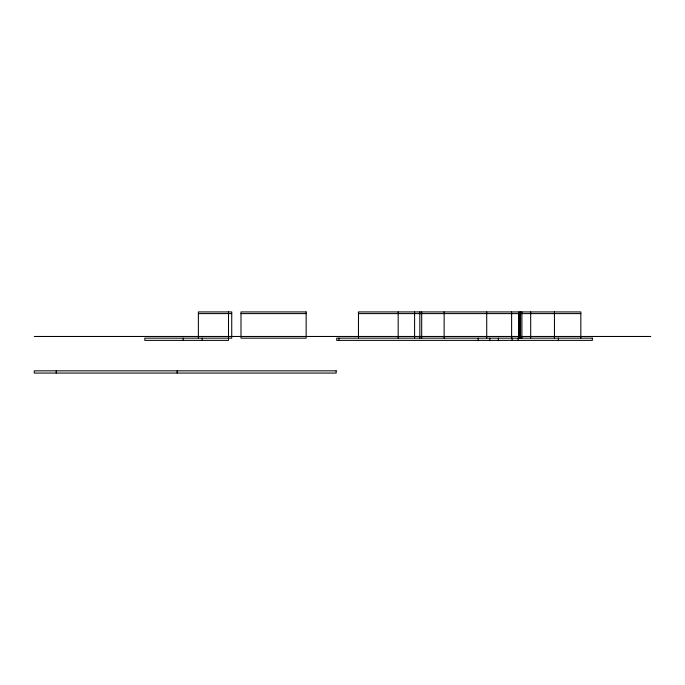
<?xml version="1.0" encoding="UTF-8"?>
<svg xmlns="http://www.w3.org/2000/svg" width="685" height="685" viewBox="0 0 685 685"><rect width="100%" height="100%" fill="white"/><g stroke="black" fill="none" stroke-linecap="round" stroke-linejoin="round"><path stroke-width="1.03" d="M198.376 313.602L231.735 313.602M241 313.602L306.152 313.602M358.46 313.602L580.829 313.602M34.267 336.472L650.75 336.472M580.829 338.15L580.829 311.932L358.46 311.932L358.46 338.15M558.403 338.15L558.403 340.376M554.448 311.932L554.448 338.15M530.687 311.932L530.687 338.15M521.893 311.932L521.893 338.15M520.523 311.932L520.523 338.15M518.143 338.15L518.143 340.376M512.097 338.15L512.097 340.376M511.609 311.932L511.609 338.15M498.38 338.15L498.38 340.376M489.792 338.15L489.792 340.376M486.727 311.932L486.727 338.15M478.19 338.15L478.19 340.376M444.137 311.932L444.137 338.15M421.695 311.932L421.695 338.15M419.828 311.932L419.828 338.15M414.588 311.932L414.588 338.15M398.182 311.932L398.182 338.15M338.955 338.15L338.955 340.376M228.499 311.932L228.507 340.376L144.826 340.376L144.826 338.15L231.735 338.15L231.735 311.932L198.376 311.932L198.376 338.15M202.178 338.15L202.178 340.376M183.212 338.15L183.212 340.376M177.167 370.842L177.167 373.068M56.23 370.842L56.23 373.068M306.152 311.932L241 311.932L241 338.15L306.152 338.15L306.152 311.932M592.354 338.15L336.729 338.15L336.729 340.376L592.354 340.376L592.354 338.15M336.172 370.842L34.25 370.842L34.25 373.068L336.172 373.068L336.172 370.842M519.007 338.15L519.007 311.932L518.956 338.15"/></g></svg>
